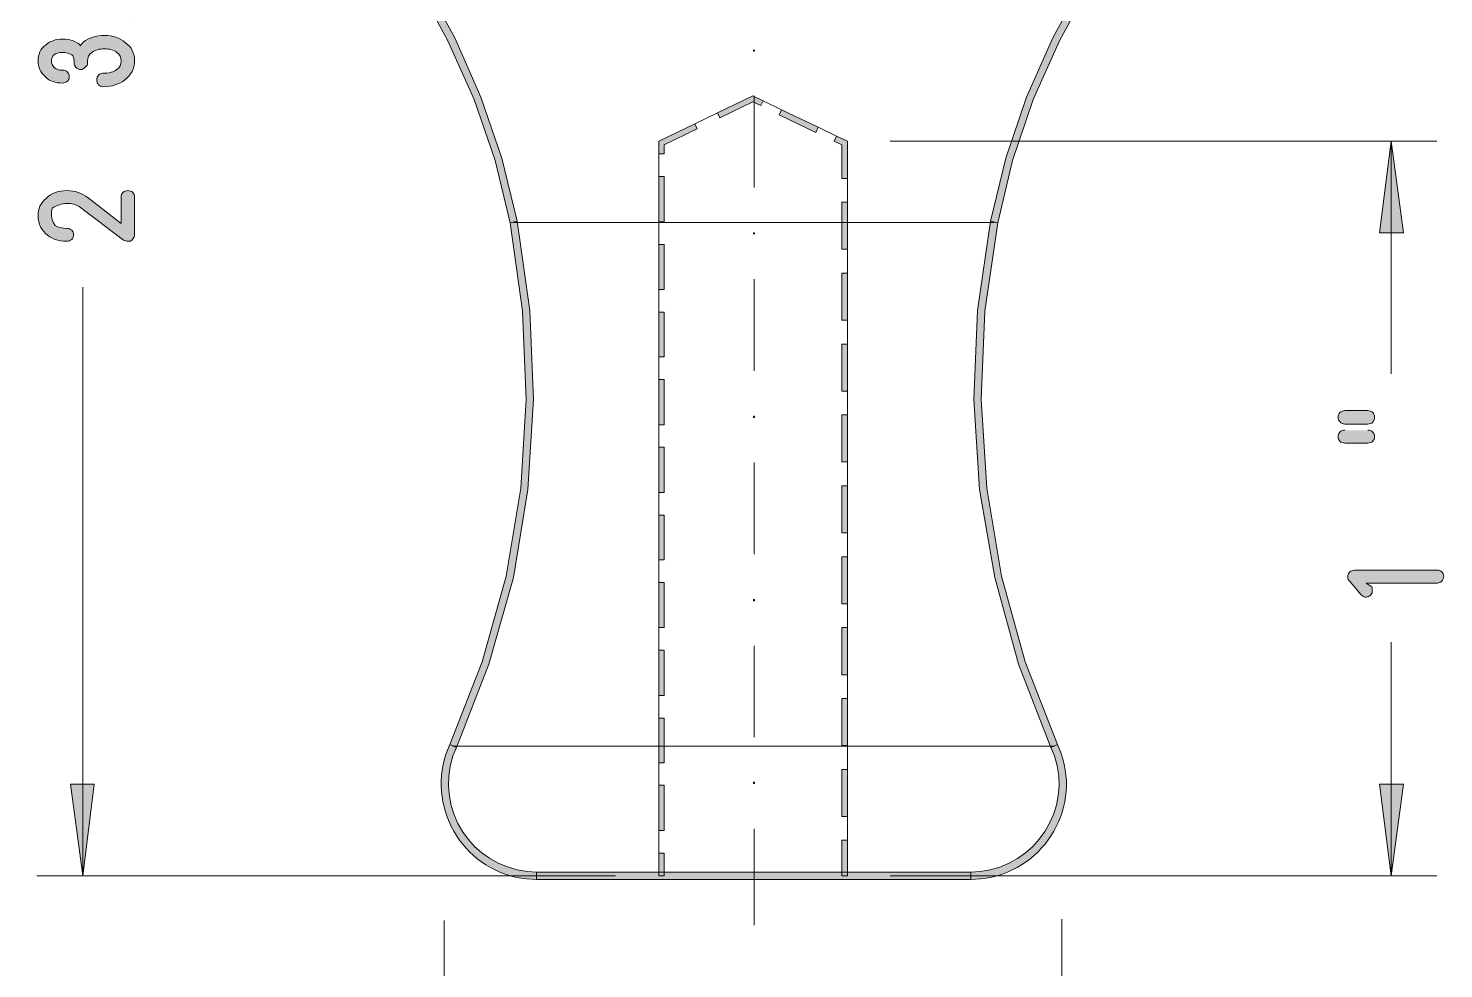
# Model space of a CAD drawing. Header units: inches. Extents: x -1525 to 612, y 0 to 1008.
# Drawn here: x 88.4 to 227.4, y 726.5 to 818.8 of the extents above; entities that cross this region are included whole.
import ezdxf

# ---------------------------------------------------------------- set-up
doc = ezdxf.new("R2010")
doc.units = ezdxf.units.IN
doc.header["$MEASUREMENT"] = 0
doc.layers.add('Layer 1', color=7, linetype='Continuous', lineweight=0)

# ---------------------------------------------------------------- blocks, each defined once
blk = doc.blocks.new('Block_33')
at = {"layer": 'Layer 1', "true_color": 0x000000, "transparency": 33554687}
h = blk.add_hatch(color=18, dxfattribs=at)
h.dxf.hatch_style = 2
edge = h.paths.add_edge_path()
edge.add_spline(control_points=[(97.5, 799.68), (97.5, 799.68), (97.5, 802.32), (97.5, 802.32), (97.5, 802.5), (97.56, 802.62), (97.68, 802.74), (97.8, 802.86), (97.98, 802.92), (98.16, 802.92), (98.34, 802.92), (98.52, 802.86), (98.64, 802.74), (98.76, 802.62), (98.82, 802.5), (98.82, 802.32), (98.82, 802.32), (98.82, 798.6), (98.82, 798.6), (98.82, 798.42), (98.76, 798.3), (98.64, 798.18), (98.58, 798.06), (98.46, 797.94), (98.28, 797.94), (98.22, 797.94), (98.22, 797.94), (98.16, 797.94), (98.04, 797.94), (97.86, 798), (97.74, 798.06), (97.74, 798.06), (93.36, 801.36), (93.36, 801.36), (93.06, 801.54), (92.64, 801.66), (92.16, 801.66), (91.68, 801.66), (91.2, 801.48), (90.72, 801.18), (90.66, 801), (90.66, 800.76), (90.66, 800.4), (90.66, 800.16), (90.78, 799.86), (91.02, 799.5), (91.32, 799.32), (91.68, 799.2), (92.16, 799.2), (92.34, 799.2), (92.52, 799.14), (92.64, 799.02), (92.76, 798.9), (92.82, 798.78), (92.82, 798.6), (92.82, 798.42), (92.76, 798.24), (92.64, 798.12), (92.52, 798), (92.34, 797.94), (92.16, 797.94), (91.32, 797.94), (90.6, 798.18), (90.06, 798.72), (89.58, 799.2), (89.34, 799.8), (89.34, 800.46), (89.34, 801.12), (89.58, 801.72), (90.12, 802.14), (90.66, 802.68), (91.38, 802.92), (92.16, 802.92), (92.94, 802.92), (93.66, 802.68), (94.26, 802.2), (94.26, 802.2), (97.5, 799.68), (97.5, 799.68)], knot_values=[0, 0, 0, 0, 1, 1, 1, 2, 2, 2, 3, 3, 3, 4, 4, 4, 5, 5, 5, 6, 6, 6, 7, 7, 7, 8, 8, 8, 9, 9, 9, 10, 10, 10, 11, 11, 11, 12, 12, 12, 13, 13, 13, 14, 14, 14, 15, 15, 15, 16, 16, 16, 17, 17, 17, 18, 18, 18, 19, 19, 19, 20, 20, 20, 21, 21, 21, 22, 22, 22, 23, 23, 23, 24, 24, 24, 25, 25, 25, 26, 26, 26, 26], degree=3, periodic=0)
edge = h.paths.add_edge_path()
edge.add_spline(control_points=[(93.48, 817.14), (93.54, 817.2), (93.6, 817.32), (93.78, 817.5), (94.32, 817.92), (95.04, 818.16), (95.88, 818.16), (96.66, 818.16), (97.38, 817.92), (97.92, 817.44), (98.52, 817.02), (98.82, 816.42), (98.82, 815.64), (98.82, 814.86), (98.46, 814.26), (97.86, 813.78), (97.32, 813.36), (96.6, 813.12), (95.7, 813.12), (95.52, 813.12), (95.4, 813.18), (95.28, 813.3), (95.16, 813.48), (95.1, 813.6), (95.1, 813.78), (95.1, 813.96), (95.16, 814.14), (95.28, 814.26), (95.4, 814.38), (95.52, 814.44), (95.7, 814.44), (96.3, 814.44), (96.78, 814.56), (97.08, 814.8), (97.38, 815.04), (97.5, 815.28), (97.5, 815.64), (97.5, 816), (97.38, 816.24), (97.08, 816.48), (96.78, 816.72), (96.36, 816.84), (95.88, 816.84), (95.34, 816.84), (94.92, 816.72), (94.62, 816.48), (94.32, 816.3), (94.2, 816), (94.2, 815.64), (94.2, 815.64), (94.2, 815.46), (94.2, 815.46), (94.2, 815.28), (94.14, 815.16), (93.96, 815.04), (93.84, 814.92), (93.72, 814.8), (93.54, 814.8), (93.36, 814.8), (93.18, 814.92), (93.06, 815.04), (92.94, 815.16), (92.88, 815.28), (92.88, 815.46), (92.88, 815.46), (92.88, 815.7), (92.88, 815.7), (92.88, 815.94), (92.82, 816.12), (92.64, 816.24), (92.4, 816.42), (92.1, 816.48), (91.74, 816.48), (91.38, 816.48), (91.08, 816.42), (90.9, 816.24), (90.72, 816.12), (90.66, 815.88), (90.66, 815.64), (90.66, 815.4), (90.72, 815.16), (90.96, 814.98), (91.14, 814.8), (91.38, 814.74), (91.74, 814.74), (91.92, 814.74), (92.1, 814.68), (92.22, 814.56), (92.34, 814.44), (92.4, 814.26), (92.4, 814.08), (92.4, 813.9), (92.34, 813.78), (92.22, 813.66), (92.1, 813.54), (91.92, 813.48), (91.74, 813.48), (91.08, 813.48), (90.48, 813.66), (90.06, 814.08), (89.58, 814.5), (89.34, 815.04), (89.34, 815.64), (89.34, 816.3), (89.58, 816.84), (90.06, 817.2), (90.48, 817.56), (91.08, 817.8), (91.74, 817.8), (92.4, 817.8), (93, 817.62), (93.48, 817.2), (93.54, 817.14), (93.54, 817.14), (93.48, 817.14)], knot_values=[0, 0, 0, 0, 1, 1, 1, 2, 2, 2, 3, 3, 3, 4, 4, 4, 5, 5, 5, 6, 6, 6, 7, 7, 7, 8, 8, 8, 9, 9, 9, 10, 10, 10, 11, 11, 11, 12, 12, 12, 13, 13, 13, 14, 14, 14, 15, 15, 15, 16, 16, 16, 17, 17, 17, 18, 18, 18, 19, 19, 19, 20, 20, 20, 21, 21, 21, 22, 22, 22, 23, 23, 23, 24, 24, 24, 25, 25, 25, 26, 26, 26, 27, 27, 27, 28, 28, 28, 29, 29, 29, 30, 30, 30, 31, 31, 31, 32, 32, 32, 33, 33, 33, 34, 34, 34, 35, 35, 35, 36, 36, 36, 37, 37, 37, 38, 38, 38, 38], degree=3, periodic=0)
edge = h.paths.add_edge_path()
edge.add_spline(control_points=[(89.82, 823.68), (89.58, 823.8), (89.46, 823.98), (89.46, 824.28), (89.46, 824.34), (89.52, 824.46), (89.52, 824.52), (89.64, 824.76), (89.88, 824.94), (90.12, 824.94), (90.24, 824.94), (90.3, 824.88), (90.42, 824.82), (90.42, 824.82), (98.58, 820.74), (98.58, 820.74), (98.82, 820.62), (98.94, 820.44), (98.94, 820.2), (98.94, 820.08), (98.94, 819.96), (98.88, 819.9), (98.76, 819.66), (98.58, 819.54), (98.28, 819.54), (98.16, 819.54), (98.1, 819.54), (97.98, 819.6), (97.98, 819.6), (89.82, 823.68), (89.82, 823.68)], knot_values=[0, 0, 0, 0, 1, 1, 1, 2, 2, 2, 3, 3, 3, 4, 4, 4, 5, 5, 5, 6, 6, 6, 7, 7, 7, 8, 8, 8, 9, 9, 9, 10, 10, 10, 10], degree=3, periodic=0)
edge = h.paths.add_edge_path()
edge.add_spline(control_points=[(92.88, 828.72), (92.88, 828.72), (92.88, 828.84), (92.88, 828.84), (92.88, 829.08), (92.88, 829.26), (92.76, 829.32), (92.46, 829.56), (92.1, 829.62), (91.74, 829.62), (91.38, 829.62), (91.14, 829.56), (90.9, 829.38), (90.72, 829.2), (90.66, 829.02), (90.66, 828.78), (90.66, 828.54), (90.72, 828.36), (90.9, 828.18), (91.08, 828), (91.38, 827.94), (91.74, 827.94), (92.1, 827.94), (92.4, 828.06), (92.64, 828.18), (92.82, 828.36), (92.88, 828.48), (92.88, 828.72)], knot_values=[0, 0, 0, 0, 1, 1, 1, 2, 2, 2, 3, 3, 3, 4, 4, 4, 5, 5, 5, 6, 6, 6, 7, 7, 7, 8, 8, 8, 9, 9, 9, 9], degree=3, periodic=0)
edge = h.paths.add_edge_path()
edge.add_spline(control_points=[(90.06, 827.22), (89.58, 827.64), (89.34, 828.12), (89.34, 828.78), (89.34, 829.44), (89.58, 829.92), (90.06, 830.34), (90.48, 830.7), (91.08, 830.94), (91.74, 830.94), (92.4, 830.94), (93, 830.7), (93.48, 830.34), (93.54, 830.28), (93.54, 830.28), (93.48, 830.28), (93.54, 830.34), (93.6, 830.46), (93.78, 830.58), (94.32, 831.06), (95.04, 831.3), (95.88, 831.3), (96.66, 831.3), (97.38, 831.06), (97.92, 830.58), (98.52, 830.16), (98.82, 829.56), (98.82, 828.78), (98.82, 828.06), (98.52, 827.4), (97.92, 826.98), (97.38, 826.5), (96.72, 826.26), (95.88, 826.26), (95.04, 826.26), (94.32, 826.5), (93.78, 826.98), (93.6, 827.1), (93.54, 827.22), (93.48, 827.28), (93.54, 827.28), (93.54, 827.28), (93.48, 827.22), (93, 826.86), (92.4, 826.68), (91.74, 826.68), (91.08, 826.68), (90.48, 826.86), (90.06, 827.22)], knot_values=[0, 0, 0, 0, 1, 1, 1, 2, 2, 2, 3, 3, 3, 4, 4, 4, 5, 5, 5, 6, 6, 6, 7, 7, 7, 8, 8, 8, 9, 9, 9, 10, 10, 10, 11, 11, 11, 12, 12, 12, 13, 13, 13, 14, 14, 14, 15, 15, 15, 16, 16, 16, 16], degree=3, periodic=0)
edge = h.paths.add_edge_path()
edge.add_spline(control_points=[(97.08, 827.94), (97.38, 828.18), (97.5, 828.42), (97.5, 828.78), (97.5, 829.14), (97.38, 829.38), (97.08, 829.62), (96.78, 829.86), (96.36, 829.98), (95.88, 829.98), (95.34, 829.98), (94.92, 829.92), (94.68, 829.74), (94.32, 829.44), (94.2, 829.14), (94.2, 828.78), (94.2, 828.42), (94.32, 828.12), (94.68, 827.82), (94.92, 827.64), (95.34, 827.58), (95.88, 827.58), (96.36, 827.58), (96.78, 827.7), (97.08, 827.94)], knot_values=[0, 0, 0, 0, 1, 1, 1, 2, 2, 2, 3, 3, 3, 4, 4, 4, 5, 5, 5, 6, 6, 6, 7, 7, 7, 8, 8, 8, 8], degree=3, periodic=0)
edge = h.paths.add_edge_path()
edge.add_spline(control_points=[(91.38, 845.76), (91.56, 845.76), (91.68, 845.64), (91.8, 845.52), (91.92, 845.4), (91.98, 845.28), (91.98, 845.1), (91.98, 844.92), (91.92, 844.74), (91.8, 844.62), (91.68, 844.5), (91.56, 844.44), (91.38, 844.44), (91.38, 844.44), (89.04, 844.44), (89.04, 844.44), (88.86, 844.44), (88.68, 844.5), (88.56, 844.62), (88.44, 844.74), (88.38, 844.92), (88.38, 845.1), (88.38, 845.28), (88.44, 845.4), (88.56, 845.52), (88.74, 845.7), (88.86, 845.76), (89.04, 845.76), (89.04, 845.76), (91.38, 845.76), (91.38, 845.76)], knot_values=[0, 0, 0, 0, 1, 1, 1, 2, 2, 2, 3, 3, 3, 4, 4, 4, 5, 5, 5, 6, 6, 6, 7, 7, 7, 8, 8, 8, 9, 9, 9, 10, 10, 10, 10], degree=3, periodic=0)
edge = h.paths.add_edge_path()
edge.add_spline(control_points=[(91.38, 843.84), (91.56, 843.84), (91.68, 843.78), (91.8, 843.66), (91.92, 843.48), (91.98, 843.36), (91.98, 843.18), (91.98, 843), (91.92, 842.82), (91.8, 842.7), (91.68, 842.58), (91.56, 842.52), (91.38, 842.52), (91.38, 842.52), (89.04, 842.52), (89.04, 842.52), (88.86, 842.52), (88.68, 842.58), (88.56, 842.7), (88.44, 842.82), (88.38, 843), (88.38, 843.18), (88.38, 843.36), (88.44, 843.54), (88.56, 843.66), (88.74, 843.78), (88.86, 843.84), (89.04, 843.84)], knot_values=[0, 0, 0, 0, 1, 1, 1, 2, 2, 2, 3, 3, 3, 4, 4, 4, 5, 5, 5, 6, 6, 6, 7, 7, 7, 8, 8, 8, 9, 9, 9, 9], degree=3, periodic=0)
edge.add_line((89.04, 843.84), (91.38, 843.84))
h = blk.add_hatch(color=18, dxfattribs=at)
h.dxf.hatch_style = 2
h.paths.add_polyline_path([(135.72, 799.74), (136.38, 799.92), (134.88, 806.1), (132.84, 812.1), (130.26, 817.92), (127.2, 823.5), (123.66, 828.78), (123.06, 828.36), (126.6, 823.14), (129.6, 817.62), (132.18, 811.86), (134.22, 805.86), (135.72, 799.74)])
h = blk.add_hatch(color=18, dxfattribs=at)
h.dxf.hatch_style = 2
h.paths.add_polyline_path([(196.2, 828.36), (195.6, 828.78), (192.06, 823.5), (189, 817.92), (186.42, 812.1), (184.38, 806.1), (182.88, 799.92), (183.6, 799.74), (185.04, 805.86), (187.08, 811.86), (189.66, 817.62), (192.66, 823.14), (196.2, 828.36)])
h = blk.add_hatch(color=18, dxfattribs=at)
h.dxf.hatch_style = 2
edge = h.paths.add_edge_path()
edge.add_spline(control_points=[(150.3, 735.66), (150.3, 735.66), (150.84, 735.66), (150.84, 735.66), (150.84, 735.66), (150.84, 737.88), (150.84, 737.88), (150.84, 737.88), (150.3, 737.88), (150.3, 737.88), (150.3, 737.88), (150.3, 740.1), (150.3, 740.1), (150.3, 740.1), (150.84, 740.1), (150.84, 740.1), (150.84, 740.1), (150.84, 744.54), (150.84, 744.54), (150.84, 744.54), (150.3, 744.54), (150.3, 744.54), (150.3, 744.54), (150.3, 746.76), (150.3, 746.76), (150.3, 746.76), (150.84, 746.76), (150.84, 746.76), (150.84, 746.76), (150.84, 751.14), (150.84, 751.14), (150.84, 751.14), (150.3, 751.14), (150.3, 751.14), (150.3, 751.14), (150.3, 753.36), (150.3, 753.36), (150.3, 753.36), (150.84, 753.36), (150.84, 753.36), (150.84, 753.36), (150.84, 757.8), (150.84, 757.8), (150.84, 757.8), (150.3, 757.8), (150.3, 757.8), (150.3, 757.8), (150.3, 760.02), (150.3, 760.02), (150.3, 760.02), (150.84, 760.02), (150.84, 760.02), (150.84, 760.02), (150.84, 764.46), (150.84, 764.46), (150.84, 764.46), (150.3, 764.46), (150.3, 764.46), (150.3, 764.46), (150.3, 766.68), (150.3, 766.68), (150.3, 766.68), (150.84, 766.68), (150.84, 766.68), (150.84, 766.68), (150.84, 771.06), (150.84, 771.06), (150.84, 771.06), (150.3, 771.06), (150.3, 771.06), (150.3, 771.06), (150.3, 773.28), (150.3, 773.28), (150.3, 773.28), (150.84, 773.28), (150.84, 773.28), (150.84, 773.28), (150.84, 777.72), (150.84, 777.72), (150.84, 777.72), (150.3, 777.72), (150.3, 777.72), (150.3, 777.72), (150.3, 779.94), (150.3, 779.94), (150.3, 779.94), (150.84, 779.94), (150.84, 779.94), (150.84, 779.94), (150.84, 784.38), (150.84, 784.38), (150.84, 784.38), (150.3, 784.38), (150.3, 784.38), (150.3, 784.38), (150.3, 786.6), (150.3, 786.6), (150.3, 786.6), (150.84, 786.6), (150.84, 786.6), (150.84, 786.6), (150.84, 790.98), (150.84, 790.98), (150.84, 790.98), (150.3, 790.98), (150.3, 790.98), (150.3, 790.98), (150.3, 793.2), (150.3, 793.2), (150.3, 793.2), (150.84, 793.2), (150.84, 793.2), (150.84, 793.2), (150.84, 797.64), (150.84, 797.64), (150.84, 797.64), (150.3, 797.64), (150.3, 797.64), (150.3, 797.64), (150.3, 799.86), (150.3, 799.86), (150.3, 799.86), (150.84, 799.86), (150.84, 799.86), (150.84, 799.86), (150.84, 804.3), (150.84, 804.3), (150.84, 804.3), (150.3, 804.3), (150.3, 804.3), (150.3, 804.3), (150.3, 806.52), (150.3, 806.52), (150.3, 806.52), (150.84, 806.52), (150.84, 806.52), (150.84, 806.52), (150.84, 807.42), (150.84, 807.42), (150.84, 807.42), (154.08, 808.98), (154.08, 808.98), (154.08, 808.98), (153.84, 809.46), (153.84, 809.46), (153.84, 809.46), (156.06, 810.54), (156.06, 810.54), (156.06, 810.54), (156.3, 810.06), (156.3, 810.06), (156.3, 810.06), (159.54, 811.62), (159.54, 811.62), (159.54, 811.62), (160.32, 811.26), (160.32, 811.26), (160.32, 811.26), (160.56, 811.74), (160.56, 811.74), (160.56, 811.74), (162.36, 810.84), (162.36, 810.84), (162.36, 810.84), (162.12, 810.36), (162.12, 810.36), (162.12, 810.36), (165.72, 808.62), (165.72, 808.62), (165.72, 808.62), (165.96, 809.16), (165.96, 809.16), (165.96, 809.16), (167.76, 808.26), (167.76, 808.26), (167.76, 808.26), (167.52, 807.78), (167.52, 807.78), (167.52, 807.78), (168.3, 807.42), (168.3, 807.42), (168.3, 807.42), (168.3, 804.12), (168.3, 804.12), (168.3, 804.12), (168.84, 804.12), (168.84, 804.12), (168.84, 804.12), (168.84, 801.78), (168.84, 801.78), (168.84, 801.78), (168.3, 801.78), (168.3, 801.78), (168.3, 801.78), (168.3, 797.16), (168.3, 797.16), (168.3, 797.16), (168.84, 797.16), (168.84, 797.16), (168.84, 797.16), (168.84, 794.82), (168.84, 794.82), (168.84, 794.82), (168.3, 794.82), (168.3, 794.82), (168.3, 794.82), (168.3, 790.2), (168.3, 790.2), (168.3, 790.2), (168.84, 790.2), (168.84, 790.2), (168.84, 790.2), (168.84, 787.86), (168.84, 787.86), (168.84, 787.86), (168.3, 787.86), (168.3, 787.86), (168.3, 787.86), (168.3, 783.24), (168.3, 783.24), (168.3, 783.24), (168.84, 783.24), (168.84, 783.24), (168.84, 783.24), (168.84, 780.9), (168.84, 780.9), (168.84, 780.9), (168.3, 780.9), (168.3, 780.9), (168.3, 780.9), (168.3, 776.28), (168.3, 776.28), (168.3, 776.28), (168.84, 776.28), (168.84, 776.28), (168.84, 776.28), (168.84, 773.94), (168.84, 773.94), (168.84, 773.94), (168.3, 773.94), (168.3, 773.94), (168.3, 773.94), (168.3, 769.32), (168.3, 769.32), (168.3, 769.32), (168.84, 769.32), (168.84, 769.32), (168.84, 769.32), (168.84, 766.98), (168.84, 766.98), (168.84, 766.98), (168.3, 766.98), (168.3, 766.98), (168.3, 766.98), (168.3, 762.36), (168.3, 762.36), (168.3, 762.36), (168.84, 762.36), (168.84, 762.36), (168.84, 762.36), (168.84, 760.02), (168.84, 760.02), (168.84, 760.02), (168.3, 760.02), (168.3, 760.02), (168.3, 760.02), (168.3, 755.4), (168.3, 755.4), (168.3, 755.4), (168.84, 755.4), (168.84, 755.4), (168.84, 755.4), (168.84, 753.06), (168.84, 753.06), (168.84, 753.06), (168.3, 753.06), (168.3, 753.06), (168.3, 753.06), (168.3, 748.44), (168.3, 748.44), (168.3, 748.44), (168.84, 748.44), (168.84, 748.44), (168.84, 748.44), (168.84, 746.1), (168.84, 746.1), (168.84, 746.1), (168.3, 746.1), (168.3, 746.1), (168.3, 746.1), (168.3, 741.48), (168.3, 741.48), (168.3, 741.48), (168.84, 741.48), (168.84, 741.48), (168.84, 741.48), (168.84, 739.14), (168.84, 739.14), (168.84, 739.14), (168.3, 739.14), (168.3, 739.14), (168.3, 739.14), (168.3, 735.66), (168.3, 735.66), (168.3, 735.66), (168.84, 735.66), (168.84, 735.66), (168.84, 735.66), (168.84, 739.14), (168.84, 739.14), (168.84, 760.8), (168.84, 782.46), (168.84, 804.12), (168.84, 804.12), (168.84, 807.78), (168.84, 807.78), (168.84, 807.78), (167.76, 808.26), (167.76, 808.26), (167.76, 808.26), (165.96, 809.16), (165.96, 809.16), (165.96, 809.16), (162.36, 810.84), (162.36, 810.84), (162.36, 810.84), (160.56, 811.74), (160.56, 811.74), (160.56, 811.74), (159.54, 812.22), (159.54, 812.22), (159.54, 812.22), (156.06, 810.54), (156.06, 810.54), (156.06, 810.54), (153.84, 809.46), (153.84, 809.46), (153.84, 809.46), (150.3, 807.78), (150.3, 807.78), (150.3, 807.78), (150.3, 806.52), (150.3, 806.52), (150.3, 783.64), (150.3, 760.76), (150.3, 737.88), (150.3, 737.88), (150.3, 735.66), (150.3, 735.66)], knot_values=[0, 0, 0, 0, 1, 1, 1, 2, 2, 2, 3, 3, 3, 4, 4, 4, 5, 5, 5, 6, 6, 6, 7, 7, 7, 8, 8, 8, 9, 9, 9, 10, 10, 10, 11, 11, 11, 12, 12, 12, 13, 13, 13, 14, 14, 14, 15, 15, 15, 16, 16, 16, 17, 17, 17, 18, 18, 18, 19, 19, 19, 20, 20, 20, 21, 21, 21, 22, 22, 22, 23, 23, 23, 24, 24, 24, 25, 25, 25, 26, 26, 26, 27, 27, 27, 28, 28, 28, 29, 29, 29, 30, 30, 30, 31, 31, 31, 32, 32, 32, 33, 33, 33, 34, 34, 34, 35, 35, 35, 36, 36, 36, 37, 37, 37, 38, 38, 38, 39, 39, 39, 40, 40, 40, 41, 41, 41, 42, 42, 42, 43, 43, 43, 44, 44, 44, 45, 45, 45, 46, 46, 46, 47, 47, 47, 48, 48, 48, 49, 49, 49, 50, 50, 50, 51, 51, 51, 52, 52, 52, 53, 53, 53, 54, 54, 54, 55, 55, 55, 56, 56, 56, 57, 57, 57, 58, 58, 58, 59, 59, 59, 60, 60, 60, 61, 61, 61, 62, 62, 62, 63, 63, 63, 64, 64, 64, 65, 65, 65, 66, 66, 66, 67, 67, 67, 68, 68, 68, 69, 69, 69, 70, 70, 70, 71, 71, 71, 72, 72, 72, 73, 73, 73, 74, 74, 74, 75, 75, 75, 76, 76, 76, 77, 77, 77, 78, 78, 78, 79, 79, 79, 80, 80, 80, 81, 81, 81, 82, 82, 82, 83, 83, 83, 84, 84, 84, 85, 85, 85, 86, 86, 86, 87, 87, 87, 88, 88, 88, 89, 89, 89, 90, 90, 90, 91, 91, 91, 92, 92, 92, 93, 93, 93, 94, 94, 94, 95, 95, 95, 96, 96, 96, 97, 97, 97, 98, 98, 98, 99, 99, 99, 100, 100, 100, 101, 101, 101, 102, 102, 102, 103, 103, 103, 104, 104, 104, 105, 105, 105, 106, 106, 106, 107, 107, 107, 108, 108, 108, 109, 109, 109, 110, 110, 110, 111, 111, 111, 112, 112, 112, 113, 113, 113, 114, 114, 114, 115, 115, 115, 116, 116, 116, 116], degree=3, periodic=0)
edge.add_line((150.3, 735.66), (150.3, 735.66))
for points in [[(222.24, 798.78), (222.24, 807.78), (221.1, 798.78), (223.44, 798.78), (222.24, 807.78), (222.24, 798.78)], [(93.72, 744.66), (93.72, 735.66), (94.86, 744.66), (92.52, 744.66), (93.72, 735.66), (93.72, 744.66)], [(222.24, 744.66), (222.24, 735.66), (223.44, 744.66), (221.1, 744.66), (222.24, 735.66), (222.24, 744.66)]]:
    blk.add_hatch(color=18, dxfattribs=at).paths.add_polyline_path(points)
h = blk.add_hatch(color=18, dxfattribs=at)
h.dxf.hatch_style = 2
h.paths.add_polyline_path([(129.78, 748.56), (130.44, 748.26), (133.62, 756.42), (136.02, 764.94), (137.46, 773.58), (138, 782.4), (137.64, 791.16), (136.38, 799.92), (135.72, 799.74), (136.92, 791.1), (137.28, 782.4), (136.74, 773.7), (135.3, 765.06), (132.96, 756.66), (129.78, 748.56)])
h = blk.add_hatch(color=18, dxfattribs=at)
h.dxf.hatch_style = 2
h.paths.add_polyline_path([(183.6, 799.74), (182.88, 799.92), (181.62, 791.16), (181.26, 782.4), (181.8, 773.58), (183.3, 764.94), (185.64, 756.42), (188.82, 748.26), (189.48, 748.56), (186.3, 756.66), (183.96, 765.06), (182.52, 773.7), (181.98, 782.4), (182.34, 791.1), (183.6, 799.74)])
h = blk.add_hatch(color=18, dxfattribs=at)
h.dxf.hatch_style = 2
edge = h.paths.add_edge_path()
edge.add_spline(control_points=[(218.1, 764.64), (217.98, 764.76), (217.98, 764.88), (217.98, 765), (217.98, 765.12), (217.98, 765.24), (218.04, 765.3), (218.16, 765.54), (218.34, 765.66), (218.64, 765.66), (218.64, 765.66), (226.8, 765.66), (226.8, 765.66), (226.98, 765.66), (227.1, 765.6), (227.22, 765.48), (227.34, 765.36), (227.4, 765.24), (227.4, 765.06), (227.4, 764.88), (227.34, 764.7), (227.22, 764.58), (227.1, 764.46), (226.98, 764.4), (226.8, 764.4), (226.8, 764.4), (219.78, 764.4), (219.78, 764.4), (219.78, 764.4), (220.26, 764.1), (220.26, 764.1), (220.38, 763.98), (220.38, 763.86), (220.38, 763.68), (220.38, 763.68), (220.38, 763.62), (220.38, 763.56), (220.38, 763.38), (220.26, 763.26), (220.14, 763.14), (220.02, 763.08), (219.9, 763.02), (219.78, 763.02), (219.78, 763.02), (219.66, 763.02), (219.66, 763.02), (219.48, 763.08), (219.36, 763.14), (219.24, 763.32), (219.24, 763.32), (218.1, 764.64), (218.1, 764.64)], knot_values=[0, 0, 0, 0, 1, 1, 1, 2, 2, 2, 3, 3, 3, 4, 4, 4, 5, 5, 5, 6, 6, 6, 7, 7, 7, 8, 8, 8, 9, 9, 9, 10, 10, 10, 11, 11, 11, 12, 12, 12, 13, 13, 13, 14, 14, 14, 15, 15, 15, 16, 16, 16, 17, 17, 17, 17], degree=3, periodic=0)
edge = h.paths.add_edge_path()
edge.add_spline(control_points=[(219.96, 781.32), (220.14, 781.32), (220.32, 781.26), (220.44, 781.14), (220.56, 781.02), (220.62, 780.84), (220.62, 780.66), (220.62, 780.48), (220.56, 780.36), (220.44, 780.18), (220.32, 780.06), (220.14, 780), (219.96, 780), (219.96, 780), (217.68, 780), (217.68, 780), (217.5, 780), (217.32, 780.06), (217.2, 780.24), (217.08, 780.36), (217.02, 780.48), (217.02, 780.66), (217.02, 780.84), (217.08, 781.02), (217.2, 781.14), (217.32, 781.26), (217.5, 781.32), (217.68, 781.32), (217.68, 781.32), (219.96, 781.32), (219.96, 781.32)], knot_values=[0, 0, 0, 0, 1, 1, 1, 2, 2, 2, 3, 3, 3, 4, 4, 4, 5, 5, 5, 6, 6, 6, 7, 7, 7, 8, 8, 8, 9, 9, 9, 10, 10, 10, 10], degree=3, periodic=0)
edge = h.paths.add_edge_path()
edge.add_spline(control_points=[(219.96, 779.4), (220.14, 779.4), (220.32, 779.34), (220.44, 779.22), (220.56, 779.1), (220.62, 778.92), (220.62, 778.74), (220.62, 778.56), (220.56, 778.44), (220.44, 778.32), (220.32, 778.2), (220.14, 778.14), (219.96, 778.14), (219.96, 778.14), (217.68, 778.14), (217.68, 778.14), (217.5, 778.14), (217.32, 778.2), (217.2, 778.32), (217.08, 778.44), (217.02, 778.56), (217.02, 778.74), (217.02, 778.92), (217.08, 779.1), (217.2, 779.22), (217.32, 779.34), (217.5, 779.4), (217.68, 779.4)], knot_values=[0, 0, 0, 0, 1, 1, 1, 2, 2, 2, 3, 3, 3, 4, 4, 4, 5, 5, 5, 6, 6, 6, 7, 7, 7, 8, 8, 8, 9, 9, 9, 9], degree=3, periodic=0)
edge.add_line((217.68, 779.4), (219.96, 779.4))
h = blk.add_hatch(color=18, dxfattribs=at)
h.dxf.hatch_style = 2
edge = h.paths.add_edge_path()
edge.add_spline(control_points=[(130.44, 748.26), (130.44, 748.26), (129.78, 748.56), (129.78, 748.56), (129.78, 748.56), (129.42, 747.66), (129.42, 747.66), (127.52, 741.99), (131.36, 735.96), (137.34, 735.36), (137.34, 735.36), (138.3, 735.3), (138.3, 735.3), (138.3, 735.3), (138.3, 736.02), (138.3, 736.02), (138.3, 736.02), (137.4, 736.08), (137.4, 736.08), (131.88, 736.73), (128.4, 742.08), (130.08, 747.42), (130.08, 747.42), (130.44, 748.26), (130.44, 748.26)], knot_values=[0, 0, 0, 0, 1, 1, 1, 2, 2, 2, 3, 3, 3, 4, 4, 4, 5, 5, 5, 6, 6, 6, 7, 7, 7, 8, 8, 8, 8], degree=3, periodic=0)
edge.add_line((130.44, 748.26), (130.44, 748.26))
h = blk.add_hatch(color=18, dxfattribs=at)
h.dxf.hatch_style = 2
edge = h.paths.add_edge_path()
edge.add_spline(control_points=[(180.96, 736.02), (180.96, 736.02), (180.96, 735.3), (180.96, 735.3), (180.96, 735.3), (181.92, 735.36), (181.92, 735.36), (187.88, 735.97), (191.78, 741.96), (189.84, 747.66), (189.84, 747.66), (189.48, 748.56), (189.48, 748.56), (189.48, 748.56), (188.82, 748.26), (188.82, 748.26), (188.82, 748.26), (189.18, 747.42), (189.18, 747.42), (190.93, 742.22), (187.32, 736.62), (181.86, 736.08), (181.86, 736.08), (180.96, 736.02), (180.96, 736.02)], knot_values=[0, 0, 0, 0, 1, 1, 1, 2, 2, 2, 3, 3, 3, 4, 4, 4, 5, 5, 5, 6, 6, 6, 7, 7, 7, 8, 8, 8, 8], degree=3, periodic=0)
edge.add_line((180.96, 736.02), (180.96, 736.02))
h = blk.add_hatch(color=18, dxfattribs=at)
h.dxf.hatch_style = 2
h.paths.add_polyline_path([(138.3, 735.3), (159.66, 735.3), (159.66, 736.02), (138.3, 736.02)])
h = blk.add_hatch(color=18, dxfattribs=at)
h.dxf.hatch_style = 2
h.paths.add_polyline_path([(159.66, 735.3), (180.96, 735.3), (180.96, 736.02), (159.66, 736.02)])
at = {"layer": 'Layer 1', "color": 18, "lineweight": 9, "true_color": 0x000000}
for p, q in [((159.66, 803.22), (159.66, 812.22)), ((165.96, 809.16), (162.36, 810.84)), ((173.04, 807.78), (226.74, 807.78)), ((150.3, 804.3), (150.3, 799.86)), ((168.84, 797.16), (168.84, 801.78)), ((159.66, 799.8), (136.02, 799.8)), ((183.24, 799.8), (159.66, 799.8)), ((222.24, 798.78), (222.24, 784.92)), ((150.3, 797.64), (150.3, 793.2)), ((159.66, 785.22), (159.66, 794.22)), ((168.84, 790.2), (168.84, 794.82)), ((93.72, 744.66), (93.72, 793.44)), ((150.3, 790.98), (150.3, 786.6)), ((168.84, 783.24), (168.84, 787.86)), ((150.3, 784.38), (150.3, 779.94)), ((168.84, 776.28), (168.84, 780.9)), ((150.3, 777.72), (150.3, 773.28)), ((159.66, 767.22), (159.66, 776.22)), ((168.84, 769.32), (168.84, 773.94)), ((150.3, 771.06), (150.3, 766.68)), ((168.84, 762.36), (168.84, 766.98)), ((150.3, 764.46), (150.3, 760.02)), ((168.84, 755.4), (168.84, 760.02)), ((150.3, 757.8), (150.3, 753.36)), ((159.66, 749.28), (159.66, 758.22)), ((222.24, 744.66), (222.24, 758.58)), ((168.84, 748.44), (168.84, 753.06)), ((150.3, 751.14), (150.3, 746.76)), ((168.84, 741.48), (168.84, 746.1)), ((150.3, 744.54), (150.3, 740.1)), ((159.66, 730.8), (159.66, 740.28)), ((150.3, 737.88), (150.3, 735.66)), ((146.04, 735.66), (89.22, 735.66)), ((173.04, 735.66), (226.74, 735.66)), ((129.24, 731.28), (129.24, 664.32)), ((189.9, 731.4), (189.9, 664.32))]:
    blk.add_line(p, q, dxfattribs=at)
at = {"layer": 'Layer 1'}
for points in [[(135.72, 799.74), (136.38, 799.92), (134.88, 806.1), (132.84, 812.1), (130.26, 817.92), (127.2, 823.5), (123.66, 828.78), (123.06, 828.36), (126.6, 823.14), (129.6, 817.62), (132.18, 811.86), (134.22, 805.86), (135.72, 799.74)], [(196.2, 828.36), (195.6, 828.78), (192.06, 823.5), (189, 817.92), (186.42, 812.1), (184.38, 806.1), (182.88, 799.92), (183.6, 799.74), (185.04, 805.86), (187.08, 811.86), (189.66, 817.62), (192.66, 823.14), (196.2, 828.36)], [(222.24, 798.78), (222.24, 807.78), (221.1, 798.78), (223.44, 798.78), (222.24, 807.78), (222.24, 798.78)], [(129.78, 748.56), (130.44, 748.26), (133.62, 756.42), (136.02, 764.94), (137.46, 773.58), (138, 782.4), (137.64, 791.16), (136.38, 799.92), (135.72, 799.74), (136.92, 791.1), (137.28, 782.4), (136.74, 773.7), (135.3, 765.06), (132.96, 756.66), (129.78, 748.56)], [(183.6, 799.74), (182.88, 799.92), (181.62, 791.16), (181.26, 782.4), (181.8, 773.58), (183.3, 764.94), (185.64, 756.42), (188.82, 748.26), (189.48, 748.56), (186.3, 756.66), (183.96, 765.06), (182.52, 773.7), (181.98, 782.4), (182.34, 791.1), (183.6, 799.74)], [(93.72, 744.66), (93.72, 735.66), (94.86, 744.66), (92.52, 744.66), (93.72, 735.66), (93.72, 744.66)], [(222.24, 744.66), (222.24, 735.66), (223.44, 744.66), (221.1, 744.66), (222.24, 735.66), (222.24, 744.66)]]:
    blk.add_lwpolyline(points, dxfattribs=at)
at = {"layer": 'Layer 1', "color": 18, "lineweight": 9, "true_color": 0x000000}
for points in [[(135.72, 799.74), (136.38, 799.92), (134.88, 806.1), (132.84, 812.1), (130.26, 817.92), (127.2, 823.5), (123.66, 828.78), (123.06, 828.36), (126.6, 823.14), (129.6, 817.62), (132.18, 811.86), (134.22, 805.86), (135.72, 799.74)], [(196.2, 828.36), (195.6, 828.78), (192.06, 823.5), (189, 817.92), (186.42, 812.1), (184.38, 806.1), (182.88, 799.92), (183.6, 799.74), (185.04, 805.86), (187.08, 811.86), (189.66, 817.62), (192.66, 823.14), (196.2, 828.36)], [(160.56, 811.74), (159.54, 812.22), (156.06, 810.54)], [(156.06, 810.54), (156.3, 810.06), (159.54, 811.62), (160.32, 811.26), (160.56, 811.74)], [(162.36, 810.84), (162.12, 810.36), (165.72, 808.62), (165.96, 809.16)], [(150.3, 806.52), (150.84, 806.52), (150.84, 807.42), (154.08, 808.98), (153.84, 809.46)], [(153.84, 809.46), (150.3, 807.78), (150.3, 806.52)], [(167.76, 808.26), (167.52, 807.78), (168.3, 807.42), (168.3, 804.12), (168.84, 804.12)], [(168.84, 804.12), (168.84, 807.78), (167.76, 808.26)], [(222.24, 807.78), (221.1, 798.78), (223.44, 798.78), (222.24, 807.78)], [(150.3, 799.86), (150.84, 799.86), (150.84, 804.3), (150.3, 804.3)], [(168.84, 801.78), (168.3, 801.78), (168.3, 797.16), (168.84, 797.16)], [(129.78, 748.56), (130.44, 748.26), (133.62, 756.42), (136.02, 764.94), (137.46, 773.58), (138, 782.4), (137.64, 791.16), (136.38, 799.92), (135.72, 799.74), (136.92, 791.1), (137.28, 782.4), (136.74, 773.7), (135.3, 765.06), (132.96, 756.66), (129.78, 748.56)], [(183.6, 799.74), (182.88, 799.92), (181.62, 791.16), (181.26, 782.4), (181.8, 773.58), (183.3, 764.94), (185.64, 756.42), (188.82, 748.26), (189.48, 748.56), (186.3, 756.66), (183.96, 765.06), (182.52, 773.7), (181.98, 782.4), (182.34, 791.1), (183.6, 799.74)], [(150.3, 793.2), (150.84, 793.2), (150.84, 797.64), (150.3, 797.64)], [(168.84, 794.82), (168.3, 794.82), (168.3, 790.2), (168.84, 790.2)], [(150.3, 786.6), (150.84, 786.6), (150.84, 790.98), (150.3, 790.98)], [(168.84, 787.86), (168.3, 787.86), (168.3, 783.24), (168.84, 783.24)], [(150.3, 779.94), (150.84, 779.94), (150.84, 784.38), (150.3, 784.38)], [(168.84, 780.9), (168.3, 780.9), (168.3, 776.28), (168.84, 776.28)], [(150.3, 773.28), (150.84, 773.28), (150.84, 777.72), (150.3, 777.72)], [(168.84, 773.94), (168.3, 773.94), (168.3, 769.32), (168.84, 769.32)], [(150.3, 766.68), (150.84, 766.68), (150.84, 771.06), (150.3, 771.06)], [(168.84, 766.98), (168.3, 766.98), (168.3, 762.36), (168.84, 762.36)], [(150.3, 760.02), (150.84, 760.02), (150.84, 764.46), (150.3, 764.46)], [(168.84, 760.02), (168.3, 760.02), (168.3, 755.4), (168.84, 755.4)], [(150.3, 753.36), (150.84, 753.36), (150.84, 757.8), (150.3, 757.8)], [(168.84, 753.06), (168.3, 753.06), (168.3, 748.44), (168.84, 748.44)], [(150.3, 746.76), (150.84, 746.76), (150.84, 751.14), (150.3, 751.14)], [(189.18, 748.38), (159.66, 748.38), (130.08, 748.38)], [(168.84, 746.1), (168.3, 746.1), (168.3, 741.48), (168.84, 741.48)], [(93.72, 735.66), (94.86, 744.66), (92.52, 744.66), (93.72, 735.66)], [(150.3, 740.1), (150.84, 740.1), (150.84, 744.54), (150.3, 744.54)], [(222.24, 735.66), (223.44, 744.66), (221.1, 744.66), (222.24, 735.66)], [(150.3, 735.66), (150.84, 735.66), (150.84, 737.88), (150.3, 737.88)]]:
    blk.add_lwpolyline(points, dxfattribs=at)
for points in [[(159.72, 816.6), (159.6, 816.6), (159.6, 816.72), (159.72, 816.72)], [(159.72, 798.66), (159.6, 798.66), (159.6, 798.78), (159.72, 798.78)], [(159.72, 780.66), (159.6, 780.66), (159.6, 780.78), (159.72, 780.78)], [(159.72, 762.66), (159.6, 762.66), (159.6, 762.78), (159.72, 762.78)], [(159.72, 744.72), (159.6, 744.72), (159.6, 744.84), (159.72, 744.84)], [(168.84, 739.14), (168.3, 739.14), (168.3, 735.66), (168.84, 735.66)], [(138.3, 735.3), (159.66, 735.3), (159.66, 736.02), (138.3, 736.02)], [(159.66, 735.3), (180.96, 735.3), (180.96, 736.02), (159.66, 736.02)]]:
    blk.add_lwpolyline(points, close=True, dxfattribs=at)
at = {"layer": 'Layer 1'}
for points in [[(138.3, 735.3), (159.66, 735.3), (159.66, 736.02), (138.3, 736.02)], [(159.66, 735.3), (180.96, 735.3), (180.96, 736.02), (159.66, 736.02)]]:
    blk.add_lwpolyline(points, close=True, dxfattribs=at)
for points, knots in [([(93.48, 817.14), (93.54, 817.2), (93.6, 817.32), (93.78, 817.5), (94.32, 817.92), (95.04, 818.16), (95.88, 818.16), (96.66, 818.16), (97.38, 817.92), (97.92, 817.44), (98.52, 817.02), (98.82, 816.42), (98.82, 815.64), (98.82, 814.86), (98.46, 814.26), (97.86, 813.78), (97.32, 813.36), (96.6, 813.12), (95.7, 813.12), (95.52, 813.12), (95.4, 813.18), (95.28, 813.3), (95.16, 813.48), (95.1, 813.6), (95.1, 813.78), (95.1, 813.96), (95.16, 814.14), (95.28, 814.26), (95.4, 814.38), (95.52, 814.44), (95.7, 814.44), (96.3, 814.44), (96.78, 814.56), (97.08, 814.8), (97.38, 815.04), (97.5, 815.28), (97.5, 815.64), (97.5, 816), (97.38, 816.24), (97.08, 816.48), (96.78, 816.72), (96.36, 816.84), (95.88, 816.84), (95.34, 816.84), (94.92, 816.72), (94.62, 816.48), (94.32, 816.3), (94.2, 816), (94.2, 815.64), (94.2, 815.64), (94.2, 815.46), (94.2, 815.46), (94.2, 815.28), (94.14, 815.16), (93.96, 815.04), (93.84, 814.92), (93.72, 814.8), (93.54, 814.8), (93.36, 814.8), (93.18, 814.92), (93.06, 815.04), (92.94, 815.16), (92.88, 815.28), (92.88, 815.46), (92.88, 815.46), (92.88, 815.7), (92.88, 815.7), (92.88, 815.94), (92.82, 816.12), (92.64, 816.24), (92.4, 816.42), (92.1, 816.48), (91.74, 816.48), (91.38, 816.48), (91.08, 816.42), (90.9, 816.24), (90.72, 816.12), (90.66, 815.88), (90.66, 815.64), (90.66, 815.4), (90.72, 815.16), (90.96, 814.98), (91.14, 814.8), (91.38, 814.74), (91.74, 814.74), (91.92, 814.74), (92.1, 814.68), (92.22, 814.56), (92.34, 814.44), (92.4, 814.26), (92.4, 814.08), (92.4, 813.9), (92.34, 813.78), (92.22, 813.66), (92.1, 813.54), (91.92, 813.48), (91.74, 813.48), (91.08, 813.48), (90.48, 813.66), (90.06, 814.08), (89.58, 814.5), (89.34, 815.04), (89.34, 815.64), (89.34, 816.3), (89.58, 816.84), (90.06, 817.2), (90.48, 817.56), (91.08, 817.8), (91.74, 817.8), (92.4, 817.8), (93, 817.62), (93.48, 817.2), (93.54, 817.14), (93.54, 817.14), (93.48, 817.14)], [0, 0, 0, 0, 1, 1, 1, 2, 2, 2, 3, 3, 3, 4, 4, 4, 5, 5, 5, 6, 6, 6, 7, 7, 7, 8, 8, 8, 9, 9, 9, 10, 10, 10, 11, 11, 11, 12, 12, 12, 13, 13, 13, 14, 14, 14, 15, 15, 15, 16, 16, 16, 17, 17, 17, 18, 18, 18, 19, 19, 19, 20, 20, 20, 21, 21, 21, 22, 22, 22, 23, 23, 23, 24, 24, 24, 25, 25, 25, 26, 26, 26, 27, 27, 27, 28, 28, 28, 29, 29, 29, 30, 30, 30, 31, 31, 31, 32, 32, 32, 33, 33, 33, 34, 34, 34, 35, 35, 35, 36, 36, 36, 37, 37, 37, 38, 38, 38, 38]), ([(150.3, 735.66), (150.3, 735.66), (150.84, 735.66), (150.84, 735.66), (150.84, 735.66), (150.84, 737.88), (150.84, 737.88), (150.84, 737.88), (150.3, 737.88), (150.3, 737.88), (150.3, 737.88), (150.3, 740.1), (150.3, 740.1), (150.3, 740.1), (150.84, 740.1), (150.84, 740.1), (150.84, 740.1), (150.84, 744.54), (150.84, 744.54), (150.84, 744.54), (150.3, 744.54), (150.3, 744.54), (150.3, 744.54), (150.3, 746.76), (150.3, 746.76), (150.3, 746.76), (150.84, 746.76), (150.84, 746.76), (150.84, 746.76), (150.84, 751.14), (150.84, 751.14), (150.84, 751.14), (150.3, 751.14), (150.3, 751.14), (150.3, 751.14), (150.3, 753.36), (150.3, 753.36), (150.3, 753.36), (150.84, 753.36), (150.84, 753.36), (150.84, 753.36), (150.84, 757.8), (150.84, 757.8), (150.84, 757.8), (150.3, 757.8), (150.3, 757.8), (150.3, 757.8), (150.3, 760.02), (150.3, 760.02), (150.3, 760.02), (150.84, 760.02), (150.84, 760.02), (150.84, 760.02), (150.84, 764.46), (150.84, 764.46), (150.84, 764.46), (150.3, 764.46), (150.3, 764.46), (150.3, 764.46), (150.3, 766.68), (150.3, 766.68), (150.3, 766.68), (150.84, 766.68), (150.84, 766.68), (150.84, 766.68), (150.84, 771.06), (150.84, 771.06), (150.84, 771.06), (150.3, 771.06), (150.3, 771.06), (150.3, 771.06), (150.3, 773.28), (150.3, 773.28), (150.3, 773.28), (150.84, 773.28), (150.84, 773.28), (150.84, 773.28), (150.84, 777.72), (150.84, 777.72), (150.84, 777.72), (150.3, 777.72), (150.3, 777.72), (150.3, 777.72), (150.3, 779.94), (150.3, 779.94), (150.3, 779.94), (150.84, 779.94), (150.84, 779.94), (150.84, 779.94), (150.84, 784.38), (150.84, 784.38), (150.84, 784.38), (150.3, 784.38), (150.3, 784.38), (150.3, 784.38), (150.3, 786.6), (150.3, 786.6), (150.3, 786.6), (150.84, 786.6), (150.84, 786.6), (150.84, 786.6), (150.84, 790.98), (150.84, 790.98), (150.84, 790.98), (150.3, 790.98), (150.3, 790.98), (150.3, 790.98), (150.3, 793.2), (150.3, 793.2), (150.3, 793.2), (150.84, 793.2), (150.84, 793.2), (150.84, 793.2), (150.84, 797.64), (150.84, 797.64), (150.84, 797.64), (150.3, 797.64), (150.3, 797.64), (150.3, 797.64), (150.3, 799.86), (150.3, 799.86), (150.3, 799.86), (150.84, 799.86), (150.84, 799.86), (150.84, 799.86), (150.84, 804.3), (150.84, 804.3), (150.84, 804.3), (150.3, 804.3), (150.3, 804.3), (150.3, 804.3), (150.3, 806.52), (150.3, 806.52), (150.3, 806.52), (150.84, 806.52), (150.84, 806.52), (150.84, 806.52), (150.84, 807.42), (150.84, 807.42), (150.84, 807.42), (154.08, 808.98), (154.08, 808.98), (154.08, 808.98), (153.84, 809.46), (153.84, 809.46), (153.84, 809.46), (156.06, 810.54), (156.06, 810.54), (156.06, 810.54), (156.3, 810.06), (156.3, 810.06), (156.3, 810.06), (159.54, 811.62), (159.54, 811.62), (159.54, 811.62), (160.32, 811.26), (160.32, 811.26), (160.32, 811.26), (160.56, 811.74), (160.56, 811.74), (160.56, 811.74), (162.36, 810.84), (162.36, 810.84), (162.36, 810.84), (162.12, 810.36), (162.12, 810.36), (162.12, 810.36), (165.72, 808.62), (165.72, 808.62), (165.72, 808.62), (165.96, 809.16), (165.96, 809.16), (165.96, 809.16), (167.76, 808.26), (167.76, 808.26), (167.76, 808.26), (167.52, 807.78), (167.52, 807.78), (167.52, 807.78), (168.3, 807.42), (168.3, 807.42), (168.3, 807.42), (168.3, 804.12), (168.3, 804.12), (168.3, 804.12), (168.84, 804.12), (168.84, 804.12), (168.84, 804.12), (168.84, 801.78), (168.84, 801.78), (168.84, 801.78), (168.3, 801.78), (168.3, 801.78), (168.3, 801.78), (168.3, 797.16), (168.3, 797.16), (168.3, 797.16), (168.84, 797.16), (168.84, 797.16), (168.84, 797.16), (168.84, 794.82), (168.84, 794.82), (168.84, 794.82), (168.3, 794.82), (168.3, 794.82), (168.3, 794.82), (168.3, 790.2), (168.3, 790.2), (168.3, 790.2), (168.84, 790.2), (168.84, 790.2), (168.84, 790.2), (168.84, 787.86), (168.84, 787.86), (168.84, 787.86), (168.3, 787.86), (168.3, 787.86), (168.3, 787.86), (168.3, 783.24), (168.3, 783.24), (168.3, 783.24), (168.84, 783.24), (168.84, 783.24), (168.84, 783.24), (168.84, 780.9), (168.84, 780.9), (168.84, 780.9), (168.3, 780.9), (168.3, 780.9), (168.3, 780.9), (168.3, 776.28), (168.3, 776.28), (168.3, 776.28), (168.84, 776.28), (168.84, 776.28), (168.84, 776.28), (168.84, 773.94), (168.84, 773.94), (168.84, 773.94), (168.3, 773.94), (168.3, 773.94), (168.3, 773.94), (168.3, 769.32), (168.3, 769.32), (168.3, 769.32), (168.84, 769.32), (168.84, 769.32), (168.84, 769.32), (168.84, 766.98), (168.84, 766.98), (168.84, 766.98), (168.3, 766.98), (168.3, 766.98), (168.3, 766.98), (168.3, 762.36), (168.3, 762.36), (168.3, 762.36), (168.84, 762.36), (168.84, 762.36), (168.84, 762.36), (168.84, 760.02), (168.84, 760.02), (168.84, 760.02), (168.3, 760.02), (168.3, 760.02), (168.3, 760.02), (168.3, 755.4), (168.3, 755.4), (168.3, 755.4), (168.84, 755.4), (168.84, 755.4), (168.84, 755.4), (168.84, 753.06), (168.84, 753.06), (168.84, 753.06), (168.3, 753.06), (168.3, 753.06), (168.3, 753.06), (168.3, 748.44), (168.3, 748.44), (168.3, 748.44), (168.84, 748.44), (168.84, 748.44), (168.84, 748.44), (168.84, 746.1), (168.84, 746.1), (168.84, 746.1), (168.3, 746.1), (168.3, 746.1), (168.3, 746.1), (168.3, 741.48), (168.3, 741.48), (168.3, 741.48), (168.84, 741.48), (168.84, 741.48), (168.84, 741.48), (168.84, 739.14), (168.84, 739.14), (168.84, 739.14), (168.3, 739.14), (168.3, 739.14), (168.3, 739.14), (168.3, 735.66), (168.3, 735.66), (168.3, 735.66), (168.84, 735.66), (168.84, 735.66), (168.84, 735.66), (168.84, 739.14), (168.84, 739.14), (168.84, 760.8), (168.84, 782.46), (168.84, 804.12), (168.84, 804.12), (168.84, 807.78), (168.84, 807.78), (168.84, 807.78), (167.76, 808.26), (167.76, 808.26), (167.76, 808.26), (165.96, 809.16), (165.96, 809.16), (165.96, 809.16), (162.36, 810.84), (162.36, 810.84), (162.36, 810.84), (160.56, 811.74), (160.56, 811.74), (160.56, 811.74), (159.54, 812.22), (159.54, 812.22), (159.54, 812.22), (156.06, 810.54), (156.06, 810.54), (156.06, 810.54), (153.84, 809.46), (153.84, 809.46), (153.84, 809.46), (150.3, 807.78), (150.3, 807.78), (150.3, 807.78), (150.3, 806.52), (150.3, 806.52), (150.3, 783.64), (150.3, 760.76), (150.3, 737.88), (150.3, 737.88), (150.3, 735.66), (150.3, 735.66)], [0, 0, 0, 0, 1, 1, 1, 2, 2, 2, 3, 3, 3, 4, 4, 4, 5, 5, 5, 6, 6, 6, 7, 7, 7, 8, 8, 8, 9, 9, 9, 10, 10, 10, 11, 11, 11, 12, 12, 12, 13, 13, 13, 14, 14, 14, 15, 15, 15, 16, 16, 16, 17, 17, 17, 18, 18, 18, 19, 19, 19, 20, 20, 20, 21, 21, 21, 22, 22, 22, 23, 23, 23, 24, 24, 24, 25, 25, 25, 26, 26, 26, 27, 27, 27, 28, 28, 28, 29, 29, 29, 30, 30, 30, 31, 31, 31, 32, 32, 32, 33, 33, 33, 34, 34, 34, 35, 35, 35, 36, 36, 36, 37, 37, 37, 38, 38, 38, 39, 39, 39, 40, 40, 40, 41, 41, 41, 42, 42, 42, 43, 43, 43, 44, 44, 44, 45, 45, 45, 46, 46, 46, 47, 47, 47, 48, 48, 48, 49, 49, 49, 50, 50, 50, 51, 51, 51, 52, 52, 52, 53, 53, 53, 54, 54, 54, 55, 55, 55, 56, 56, 56, 57, 57, 57, 58, 58, 58, 59, 59, 59, 60, 60, 60, 61, 61, 61, 62, 62, 62, 63, 63, 63, 64, 64, 64, 65, 65, 65, 66, 66, 66, 67, 67, 67, 68, 68, 68, 69, 69, 69, 70, 70, 70, 71, 71, 71, 72, 72, 72, 73, 73, 73, 74, 74, 74, 75, 75, 75, 76, 76, 76, 77, 77, 77, 78, 78, 78, 79, 79, 79, 80, 80, 80, 81, 81, 81, 82, 82, 82, 83, 83, 83, 84, 84, 84, 85, 85, 85, 86, 86, 86, 87, 87, 87, 88, 88, 88, 89, 89, 89, 90, 90, 90, 91, 91, 91, 92, 92, 92, 93, 93, 93, 94, 94, 94, 95, 95, 95, 96, 96, 96, 97, 97, 97, 98, 98, 98, 99, 99, 99, 100, 100, 100, 101, 101, 101, 102, 102, 102, 103, 103, 103, 104, 104, 104, 105, 105, 105, 106, 106, 106, 107, 107, 107, 108, 108, 108, 109, 109, 109, 110, 110, 110, 111, 111, 111, 112, 112, 112, 113, 113, 113, 114, 114, 114, 115, 115, 115, 116, 116, 116, 116]), ([(97.5, 799.68), (97.5, 799.68), (97.5, 802.32), (97.5, 802.32), (97.5, 802.5), (97.56, 802.62), (97.68, 802.74), (97.8, 802.86), (97.98, 802.92), (98.16, 802.92), (98.34, 802.92), (98.52, 802.86), (98.64, 802.74), (98.76, 802.62), (98.82, 802.5), (98.82, 802.32), (98.82, 802.32), (98.82, 798.6), (98.82, 798.6), (98.82, 798.42), (98.76, 798.3), (98.64, 798.18), (98.58, 798.06), (98.46, 797.94), (98.28, 797.94), (98.22, 797.94), (98.22, 797.94), (98.16, 797.94), (98.04, 797.94), (97.86, 798), (97.74, 798.06), (97.74, 798.06), (93.36, 801.36), (93.36, 801.36), (93.06, 801.54), (92.64, 801.66), (92.16, 801.66), (91.68, 801.66), (91.2, 801.48), (90.72, 801.18), (90.66, 801), (90.66, 800.76), (90.66, 800.4), (90.66, 800.16), (90.78, 799.86), (91.02, 799.5), (91.32, 799.32), (91.68, 799.2), (92.16, 799.2), (92.34, 799.2), (92.52, 799.14), (92.64, 799.02), (92.76, 798.9), (92.82, 798.78), (92.82, 798.6), (92.82, 798.42), (92.76, 798.24), (92.64, 798.12), (92.52, 798), (92.34, 797.94), (92.16, 797.94), (91.32, 797.94), (90.6, 798.18), (90.06, 798.72), (89.58, 799.2), (89.34, 799.8), (89.34, 800.46), (89.34, 801.12), (89.58, 801.72), (90.12, 802.14), (90.66, 802.68), (91.38, 802.92), (92.16, 802.92), (92.94, 802.92), (93.66, 802.68), (94.26, 802.2), (94.26, 802.2), (97.5, 799.68), (97.5, 799.68)], [0, 0, 0, 0, 1, 1, 1, 2, 2, 2, 3, 3, 3, 4, 4, 4, 5, 5, 5, 6, 6, 6, 7, 7, 7, 8, 8, 8, 9, 9, 9, 10, 10, 10, 11, 11, 11, 12, 12, 12, 13, 13, 13, 14, 14, 14, 15, 15, 15, 16, 16, 16, 17, 17, 17, 18, 18, 18, 19, 19, 19, 20, 20, 20, 21, 21, 21, 22, 22, 22, 23, 23, 23, 24, 24, 24, 25, 25, 25, 26, 26, 26, 26]), ([(219.96, 781.32), (220.14, 781.32), (220.32, 781.26), (220.44, 781.14), (220.56, 781.02), (220.62, 780.84), (220.62, 780.66), (220.62, 780.48), (220.56, 780.36), (220.44, 780.18), (220.32, 780.06), (220.14, 780), (219.96, 780), (219.96, 780), (217.68, 780), (217.68, 780), (217.5, 780), (217.32, 780.06), (217.2, 780.24), (217.08, 780.36), (217.02, 780.48), (217.02, 780.66), (217.02, 780.84), (217.08, 781.02), (217.2, 781.14), (217.32, 781.26), (217.5, 781.32), (217.68, 781.32), (217.68, 781.32), (219.96, 781.32), (219.96, 781.32)], [0, 0, 0, 0, 1, 1, 1, 2, 2, 2, 3, 3, 3, 4, 4, 4, 5, 5, 5, 6, 6, 6, 7, 7, 7, 8, 8, 8, 9, 9, 9, 10, 10, 10, 10]), ([(219.96, 779.4), (220.14, 779.4), (220.32, 779.34), (220.44, 779.22), (220.56, 779.1), (220.62, 778.92), (220.62, 778.74), (220.62, 778.56), (220.56, 778.44), (220.44, 778.32), (220.32, 778.2), (220.14, 778.14), (219.96, 778.14), (219.96, 778.14), (217.68, 778.14), (217.68, 778.14), (217.5, 778.14), (217.32, 778.2), (217.2, 778.32), (217.08, 778.44), (217.02, 778.56), (217.02, 778.74), (217.02, 778.92), (217.08, 779.1), (217.2, 779.22), (217.32, 779.34), (217.5, 779.4), (217.68, 779.4)], [0, 0, 0, 0, 1, 1, 1, 2, 2, 2, 3, 3, 3, 4, 4, 4, 5, 5, 5, 6, 6, 6, 7, 7, 7, 8, 8, 8, 9, 9, 9, 9]), ([(218.1, 764.64), (217.98, 764.76), (217.98, 764.88), (217.98, 765), (217.98, 765.12), (217.98, 765.24), (218.04, 765.3), (218.16, 765.54), (218.34, 765.66), (218.64, 765.66), (218.64, 765.66), (226.8, 765.66), (226.8, 765.66), (226.98, 765.66), (227.1, 765.6), (227.22, 765.48), (227.34, 765.36), (227.4, 765.24), (227.4, 765.06), (227.4, 764.88), (227.34, 764.7), (227.22, 764.58), (227.1, 764.46), (226.98, 764.4), (226.8, 764.4), (226.8, 764.4), (219.78, 764.4), (219.78, 764.4), (219.78, 764.4), (220.26, 764.1), (220.26, 764.1), (220.38, 763.98), (220.38, 763.86), (220.38, 763.68), (220.38, 763.68), (220.38, 763.62), (220.38, 763.56), (220.38, 763.38), (220.26, 763.26), (220.14, 763.14), (220.02, 763.08), (219.9, 763.02), (219.78, 763.02), (219.78, 763.02), (219.66, 763.02), (219.66, 763.02), (219.48, 763.08), (219.36, 763.14), (219.24, 763.32), (219.24, 763.32), (218.1, 764.64), (218.1, 764.64)], [0, 0, 0, 0, 1, 1, 1, 2, 2, 2, 3, 3, 3, 4, 4, 4, 5, 5, 5, 6, 6, 6, 7, 7, 7, 8, 8, 8, 9, 9, 9, 10, 10, 10, 11, 11, 11, 12, 12, 12, 13, 13, 13, 14, 14, 14, 15, 15, 15, 16, 16, 16, 17, 17, 17, 17]), ([(130.44, 748.26), (130.44, 748.26), (129.78, 748.56), (129.78, 748.56), (129.78, 748.56), (129.42, 747.66), (129.42, 747.66), (127.52, 741.99), (131.36, 735.96), (137.34, 735.36), (137.34, 735.36), (138.3, 735.3), (138.3, 735.3), (138.3, 735.3), (138.3, 736.02), (138.3, 736.02), (138.3, 736.02), (137.4, 736.08), (137.4, 736.08), (131.88, 736.73), (128.4, 742.08), (130.08, 747.42), (130.08, 747.42), (130.44, 748.26), (130.44, 748.26)], [0, 0, 0, 0, 1, 1, 1, 2, 2, 2, 3, 3, 3, 4, 4, 4, 5, 5, 5, 6, 6, 6, 7, 7, 7, 8, 8, 8, 8]), ([(180.96, 736.02), (180.96, 736.02), (180.96, 735.3), (180.96, 735.3), (180.96, 735.3), (181.92, 735.36), (181.92, 735.36), (187.88, 735.97), (191.78, 741.96), (189.84, 747.66), (189.84, 747.66), (189.48, 748.56), (189.48, 748.56), (189.48, 748.56), (188.82, 748.26), (188.82, 748.26), (188.82, 748.26), (189.18, 747.42), (189.18, 747.42), (190.93, 742.22), (187.32, 736.62), (181.86, 736.08), (181.86, 736.08), (180.96, 736.02), (180.96, 736.02)], [0, 0, 0, 0, 1, 1, 1, 2, 2, 2, 3, 3, 3, 4, 4, 4, 5, 5, 5, 6, 6, 6, 7, 7, 7, 8, 8, 8, 8])]:
    blk.add_open_spline(points, degree=3, knots=knots, dxfattribs=at)
at = {"layer": 'Layer 1', "color": 18, "lineweight": 9, "true_color": 0x000000}
for points in [[(130.44, 748.26), (130.44, 748.26), (129.78, 748.56), (129.78, 748.56), (129.78, 748.56), (129.42, 747.66), (129.42, 747.66), (127.52, 741.99), (131.36, 735.96), (137.34, 735.36), (137.34, 735.36), (138.3, 735.3), (138.3, 735.3), (138.3, 735.3), (138.3, 736.02), (138.3, 736.02), (138.3, 736.02), (137.4, 736.08), (137.4, 736.08), (131.88, 736.73), (128.4, 742.08), (130.08, 747.42), (130.08, 747.42), (130.44, 748.26), (130.44, 748.26)], [(180.96, 736.02), (180.96, 736.02), (180.96, 735.3), (180.96, 735.3), (180.96, 735.3), (181.92, 735.36), (181.92, 735.36), (187.88, 735.97), (191.78, 741.96), (189.84, 747.66), (189.84, 747.66), (189.48, 748.56), (189.48, 748.56), (189.48, 748.56), (188.82, 748.26), (188.82, 748.26), (188.82, 748.26), (189.18, 747.42), (189.18, 747.42), (190.93, 742.22), (187.32, 736.62), (181.86, 736.08), (181.86, 736.08), (180.96, 736.02), (180.96, 736.02)]]:
    blk.add_open_spline(points, degree=3, knots=[0, 0, 0, 0, 1, 1, 1, 2, 2, 2, 3, 3, 3, 4, 4, 4, 5, 5, 5, 6, 6, 6, 7, 7, 7, 8, 8, 8, 8], dxfattribs=at)
blk = doc.blocks.new('Block_32')
at = {"layer": 'Layer 1'}
blk.add_blockref('Block_33', (0, 0), dxfattribs=at)

msp = doc.modelspace()

# ---------------------------------------------------------------- block references
at = {"layer": 'Layer 1'}
msp.add_blockref('Block_32', (0, 0), dxfattribs=at)

doc.saveas('drawing.dxf')
